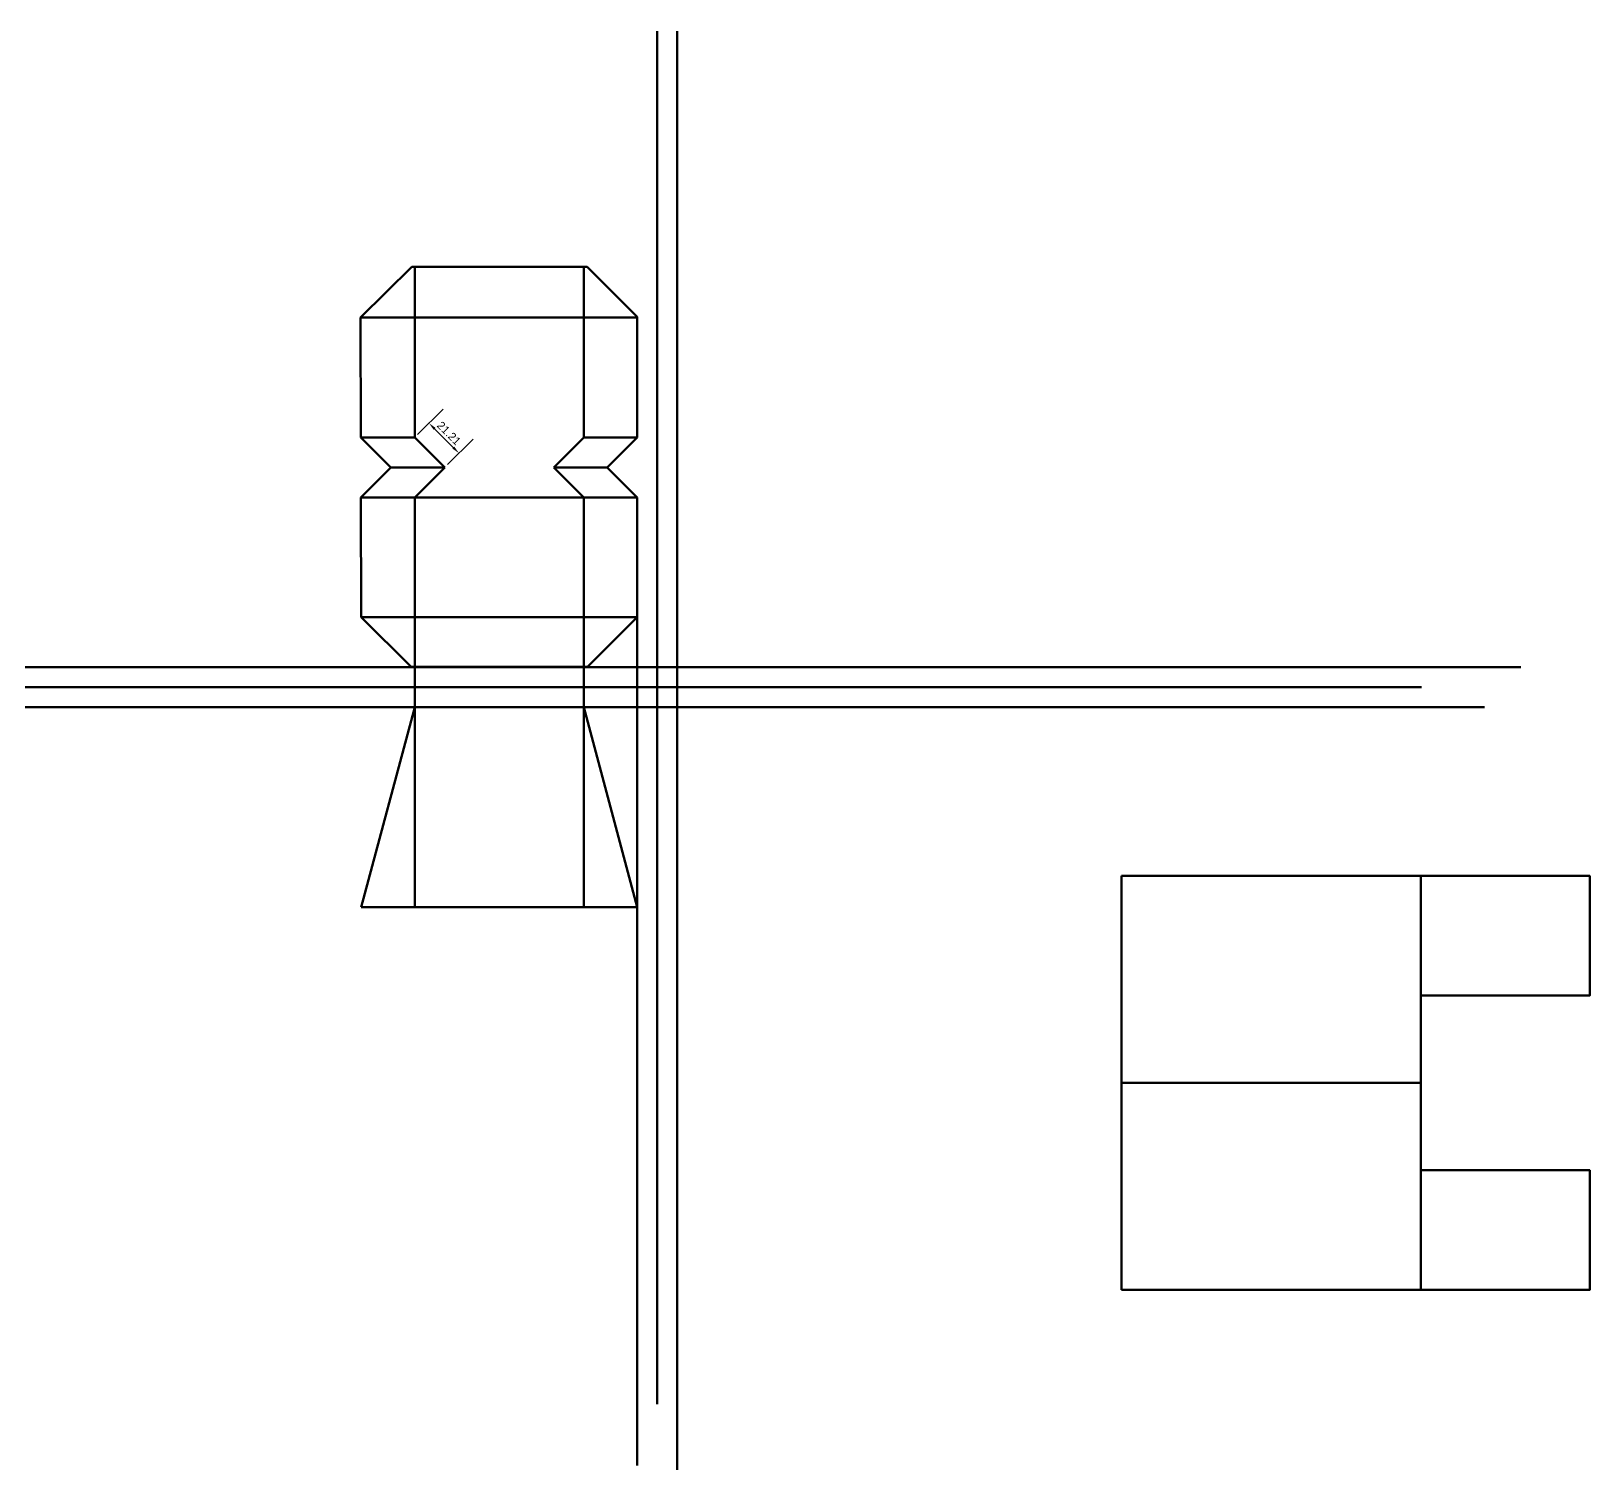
# Paper-space layout '2 (3)' of a CAD drawing. Header units: inches. Extents: x -302 to 1256, y -529 to 421.
# Drawn here: x 477 to 1256, y -529 to 190 of the extents above; entities that cross this region are included whole.
import ezdxf

# ---------------------------------------------------------------- set-up
doc = ezdxf.new("R2010")
doc.units = ezdxf.units.IN
doc.header["$LTSCALE"] = 10
doc.header["$MEASUREMENT"] = 0
doc.styles.get("Standard").update_dxf_attribs({"font": 'arial.ttf'})
doc.dimstyles.get("Standard").update_dxf_attribs({"dimtxt": 4, "dimasz": 4, "dimexe": 10, "dimexo": 2, "dimgap": 1.5, "dimtad": 1, "dimtoh": 1, "dimzin": 0, "dimdsep": 46, "dimtxsty": 'Standard', "dimcen": 0.09, "dimadec": 0, "dimazin": 0, "dimtfac": 1, "dimtofl": 0, "dimtmove": 0, "dimatfit": 3, "dimfxl": 1, "dimtolj": 1, "dimtzin": 0, "dimarcsym": 0})

# ---------------------------------------------------------------- blocks, each defined once
blk = doc.blocks.new('*D36')
at = {"color": 0, "linetype": 'ByBlock', "lineweight": -2, "transparency": 16777216}
for p, q in [((670.36, -11.13), (683.08, 1.6)), ((678.84, -8.3), (688.18, -17.65)), ((685.36, -26.13), (698.08, -13.4))]:
    blk.add_line(p, q, dxfattribs=at)
at = {"color": 0, "linetype": 'ByBlock', "lineweight": 70, "transparency": 16777216}
for points in [[(679.31, -7.83), (678.37, -8.77), (676.01, -5.47)], [(688.65, -17.17), (687.71, -18.12), (691.01, -20.47)]]:
    blk.add_solid(points, dxfattribs=at)
at = {"layer": 'Defpoints', "color": 0, "linetype": 'ByBlock', "lineweight": 70, "transparency": 16777216}
for p in [(668.94, -12.54), (691.01, -20.47), (683.94, -27.54)]:
    blk.add_point(p, dxfattribs=at)
at = {"color": 0, "linetype": 'ByBlock', "lineweight": 70, "transparency": 16777216, "insert": (685.99, -10.49), "char_height": 4, "attachment_point": 5, "rotation": 315.00005}
blk.add_mtext('\\A1;21.21', dxfattribs=at)

psp = doc.layouts.new('2 (3)')

# ---------------------------------------------------------------- linework, layer by layer
at = {"color": 152, "linetype": 'ByBlock', "lineweight": 70, "true_color": 0x2776bb}
for p, q in [((790.176, -137.365), (790.176, 190.488)), ((800.176, 190.488), (800.176, -528.673)), ((780.176, -102.365), (780.176, -526.519)), ((408.077, -127.365), (1221.954, -127.365)), ((408.077, -137.365), (1172.276, -137.365)), ((790.176, -137.365), (790.176, -495.852)), ((408.077, -147.365), (1203.787, -147.365))]:
    psp.add_line(p, q, dxfattribs=at)
at = {"linetype": 'ByBlock', "lineweight": 70}
for p, q in [((641.796, 47.276), (667.373, 72.635)), ((667.373, 72.635), (755.129, 72.635)), ((668.941, -12.545), (668.941, 72.635)), ((753.399, -12.545), (753.399, 72.635)), ((755.129, 72.635), (780.129, 47.635)), ((641.796, 47.276), (780.129, 47.276)), ((641.91, -12.545), (641.796, 47.276)), ((668.941, 47.276), (668.941, -12.545)), ((753.399, 47.276), (668.941, 47.276)), ((753.399, -12.545), (753.399, 47.276)), ((780.129, 47.635), (780.129, -12.545)), ((656.938, -27.545), (641.91, -12.545)), ((641.91, -12.545), (668.941, -12.545)), ((668.941, -12.545), (683.941, -27.545)), ((668.941, -12.545), (683.941, -27.545)), ((753.399, -12.545), (738.399, -27.545)), ((738.399, -27.545), (753.399, -12.545)), ((780.129, -12.545), (753.399, -12.545)), ((765.129, -27.545), (780.129, -12.545)), ((641.967, -42.545), (656.938, -27.545)), ((656.938, -27.545), (683.941, -27.545)), ((683.941, -27.545), (668.941, -42.545)), ((683.941, -27.545), (668.941, -42.545)), ((738.399, -27.545), (753.399, -42.545)), ((738.399, -27.545), (765.129, -27.545)), ((753.399, -42.545), (738.399, -27.545)), ((765.129, -27.545), (780.129, -42.545)), ((642.081, -102.365), (641.967, -42.545)), ((641.967, -42.545), (668.941, -42.545)), ((664.889, -42.545), (753.399, -42.545)), ((668.941, -147.365), (668.941, -42.545)), ((668.941, -42.545), (668.941, -102.365)), ((753.399, -147.365), (753.399, -42.545)), ((753.399, -42.545), (780.129, -42.545)), ((753.399, -102.365), (753.399, -42.545)), ((780.129, -42.545), (780.129, -102.413)), ((642.081, -102.365), (667.129, -127.27)), ((642.081, -102.365), (780.176, -102.365)), ((668.941, -102.365), (753.399, -102.365)), ((780.176, -102.365), (755.129, -127.365)), ((667.129, -127.27), (755.225, -127.27)), ((667.129, -127.27), (755.225, -127.27)), ((642.153, -247.342), (668.941, -147.365)), ((711.177, -147.365), (668.941, -147.365)), ((668.941, -147.365), (668.941, -247.351)), ((711.177, -147.365), (753.399, -147.365)), ((753.399, -147.365), (753.399, -247.38)), ((753.399, -147.365), (780.176, -247.389)), ((1022.266, -335.259), (1022.266, -231.759)), ((1022.266, -231.759), (1171.908, -231.759)), ((1171.908, -231.759), (1171.908, -335.259)), ((642.153, -247.342), (780.201, -247.389)), ((1171.908, -335.259), (1022.266, -335.259)), ((1022.266, -438.759), (1022.266, -335.259)), ((1022.266, -335.259), (1171.908, -335.259)), ((1171.908, -335.259), (1171.908, -438.759)), ((1171.908, -438.759), (1022.266, -438.759))]:
    psp.add_line(p, q, dxfattribs=at)
for points in [[(1171.908, -291.58), (1256.366, -291.58), (1256.366, -231.759), (1171.908, -231.759)], [(1171.908, -438.759), (1256.366, -438.759), (1256.366, -378.938), (1171.908, -378.938)]]:
    psp.add_lwpolyline(points, close=True, dxfattribs=at)

# ---------------------------------------------------------------- dimensions: what is measured, and where the dimension line sits
dim = psp.add_aligned_dim(p1=(668.941, -12.545), p2=(683.941, -27.545), distance=9.998, dimstyle='Standard', dxfattribs=at)
dim.commit()
dim.dimension.update_dxf_attribs({"geometry": '*D36', "text_midpoint": (685.992, -10.494)})

doc.saveas('drawing.dxf')
